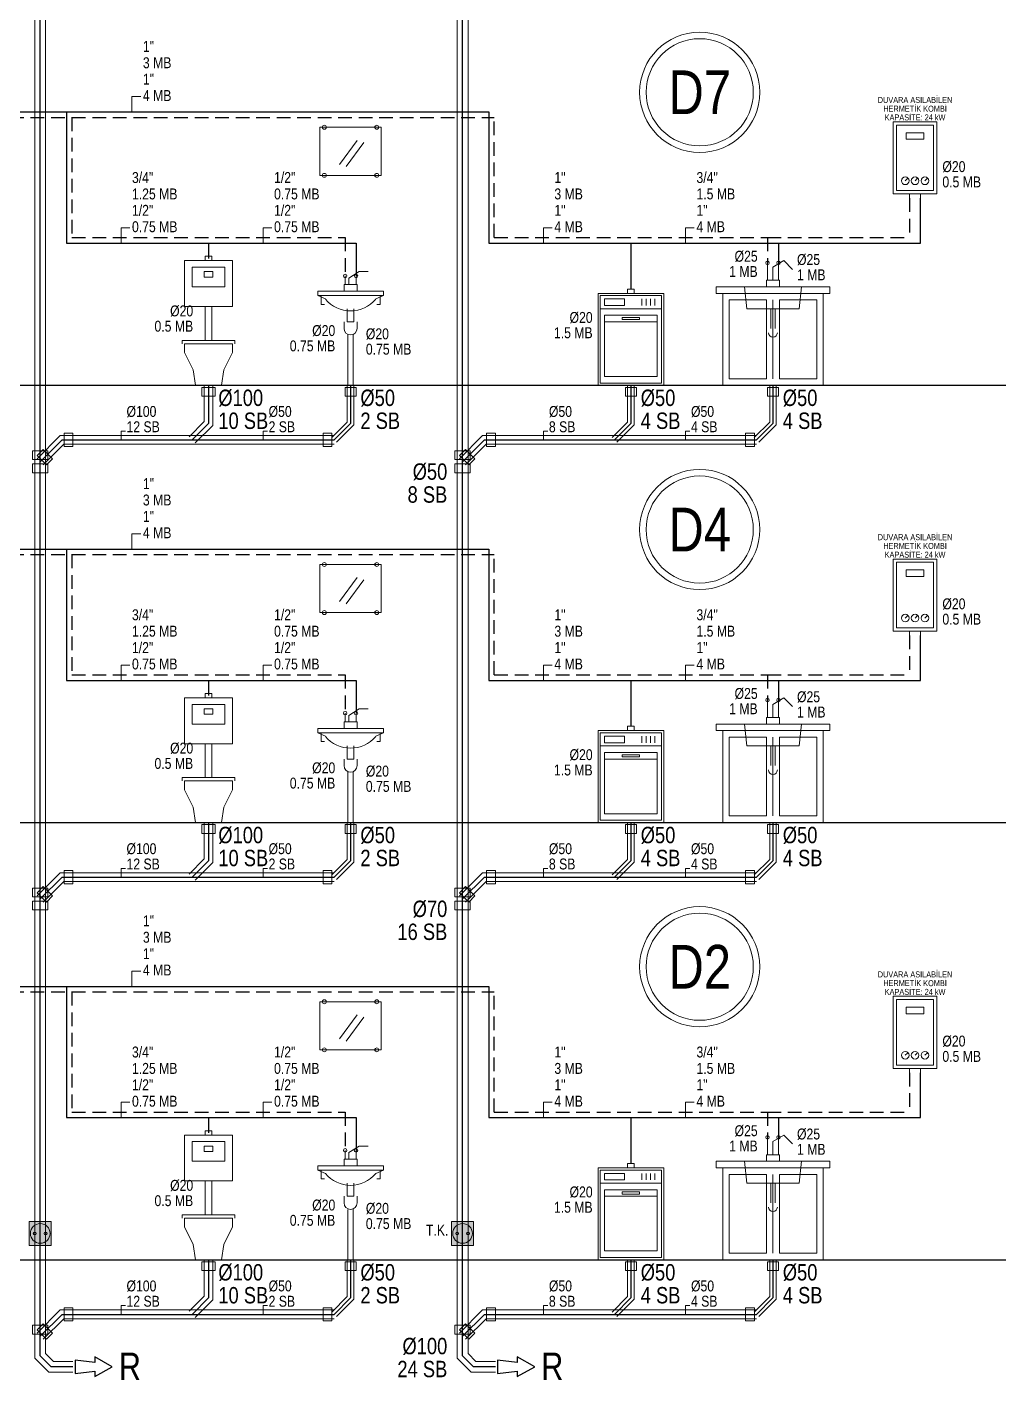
# Model space of a CAD drawing. Header units: centimetres. Extents: x 260714 to 268132, y -444050 to -441150.
# Drawn here: x 264260 to 265150, y -443359 to -442121 of the extents above; entities that cross this region are included whole.
import ezdxf
from ezdxf.enums import TextEntityAlignment as Align

# ---------------------------------------------------------------- set-up
doc = ezdxf.new("R2010")
doc.units = ezdxf.units.CM
doc.linetypes.add('ROTAS_BASMA', pattern=[18.75, 12.5, -6.25])
doc.linetypes.add('ROTAS_PISSU', pattern=[45, 25, -6, 0, -6, 2, -6])
for name, color, linetype, lineweight in [('ROTAS-SIHHI-CIHAZ-YAZI', 1, 'Continuous', 13), ('ROTAS-SIHHI-KOLON-NO', 6, 'Continuous', 18), ('ROTAS-SIHHI-PIS-SU', 6, 'ROTAS_PISSU', 30), ('ROTAS-SIHHI-PIS-SU-CAP', 211, 'Continuous', 18), ('ROTAS-SIHHI-PIS-SU-PVC-DETAY', 43, 'Continuous', 13), ('ROTAS-SIHHI-ROGAR', 5, 'Continuous', 25), ('ROTAS-SIHHI-ROGAR-YAZI', 9, 'Continuous', 9), ('ROTAS-SIHHI-SEMA-ARMATUR', 4, 'Continuous', 13), ('ROTAS-SIHHI-SEMA-BANT', 7, 'Continuous', 25), ('ROTAS-SIHHI-SEMBOL', 1, 'Continuous', 18), ('ROTAS-SIHHI-SICAK-SU', 1, 'ROTAS_BASMA', 30), ('ROTAS-SIHHI-SOGUK-SU', 5, 'Continuous', 30), ('ROTAS-SIHHI-TEMIZ-SU-CAP', 101, 'Continuous', 18)]:
    doc.layers.add(name, color=color, linetype=linetype, lineweight=lineweight)
doc.styles.add('ROTAS-YAZI', font='arial.ttf')

# ---------------------------------------------------------------- blocks, each defined once
blk = doc.blocks.new('ROTAS-SEMA-KOMBI')
at = {"color": 4}
for p, q in [((-9, 12), (-7, 14)), ((0, 12), (2, 14)), ((9, 12), (11, 14))]:
    blk.add_line(p, q, dxfattribs=at)
at = {"color": 1}
for p, q in [((-5, 0), (-5, -4)), ((5, 0), (5, -4))]:
    blk.add_line(p, q, dxfattribs=at)
at = {"color": 4}
for points in [[(-20, 0), (20, 0), (20, 66), (-20, 66)], [(-17, 3), (17, 3), (17, 63), (-17, 63)], [(-8, 50), (8, 50), (8, 56), (-8, 56)]]:
    blk.add_lwpolyline(points, close=True, dxfattribs=at)
for centre in [(-9, 12), (0, 12), (9, 12)]:
    blk.add_circle(centre, 3.5, dxfattribs=at)
blk = doc.blocks.new('ROTAS-SEMA-ET2-SAG')
at = {"style": 'ROTAS-YAZI', "width": 0.8}
for tag, p in [('CAP', (0, 14)), ('DEGER', (0, 0))]:
    blk.add_attdef(tag, p, '', height=10, dxfattribs=at)
blk = doc.blocks.new('ROTAS-SEMA-DAIRE-NO')
at = {"color": 6}
blk.add_circle((0, 0), 55, dxfattribs=at)
at = {"color": 8}
blk.add_circle((0, 0), 49, dxfattribs=at)
at = {"color": 6, "style": 'ROTAS-YAZI', "width": 0.8}
blk.add_attdef('NO', text='', height=40, dxfattribs=at).set_placement((0, 0), align=Align.MIDDLE_CENTER)
blk = doc.blocks.new('ROTAS-SEMA-ET-MB4')
for p, q in [((0, 0), (0, 14)), ((0, 14), (8, 14))]:
    blk.add_line(p, q)
at = {"style": 'ROTAS-YAZI', "width": 0.8}
for tag, p in [('C1', (10, 55)), ('M1', (10, 40)), ('C2', (10, 25)), ('M2', (10, 10))]:
    blk.add_attdef(tag, p, '', height=10, dxfattribs=at)
blk = doc.blocks.new('ROTAS-SEMA-KLOZET')
at = {"color": 2}
for p, q in [((-3, 41), (-3, 72)), ((3, 41), (3, 72)), ((-24, 41), (24, 41)), ((-24, 38), (-24, 41)), ((24, 38), (24, 41))]:
    blk.add_line(p, q, dxfattribs=at)
for points in [[(-22, 72), (22, 72), (22, 114), (-22, 114)], [(-15, 90), (15, 90), (15, 108), (-15, 108)], [(-4, 99), (4, 99), (4, 104), (-4, 104)], [(-12, 0), (12, 0), (14, 14), (22, 30), (22, 38), (-22, 38), (-22, 30), (-14, 14)]]:
    blk.add_lwpolyline(points, close=True, dxfattribs=at)
at = {"color": 4}
blk.add_lwpolyline([(-3, 114), (3, 114), (3, 118), (-3, 118)], close=True, dxfattribs=at)
blk = doc.blocks.new('ROTAS-SEMA-ET2-SOL')
at = {"style": 'ROTAS-YAZI', "width": 0.8}
for tag, p in [('CAP', (0, 14)), ('DEGER', (0, 0))]:
    blk.add_attdef(tag, text='', height=10, dxfattribs=at).set_placement(p, align=Align.BOTTOM_RIGHT)
blk = doc.blocks.new('ROTAS-SEMA-LAVABO')
at = {"color": 2}
for p, q in [((-10, 202), (6, 224)), ((-4, 200), (12, 222))]:
    blk.add_line(p, q, dxfattribs=at)
at = {"color": 4}
for p, q in [((-5, 92), (-5, 100)), ((5, 92), (5, 100)), ((-30, 82), (-23, 79)), ((30, 82), (23, 79)), ((-6, 52), (-6, 58)), ((6, 52), (6, 58)), ((-2.5, 46), (-2.5, 0)), ((2.5, 46), (2.5, 0))]:
    blk.add_line(p, q, dxfattribs=at)
at = {"color": 2}
blk.add_lwpolyline([(-28, 192), (28, 192), (28, 236), (-28, 236)], close=True, dxfattribs=at)
at = {"color": 4}
for points in [[(-1.5, 92), (-1.5, 98), (8, 104), (16, 104)], [(-6, 86), (-6, 92), (6, 92), (6, 86)], [(-27, 82), (-27, 74), (-24, 74)], [(27, 82), (27, 74), (24, 74)], [(-3, 70), (-3, 58), (3, 58), (3, 70)]]:
    blk.add_lwpolyline(points, dxfattribs=at)
blk.add_lwpolyline([(-30, 86), (30, 86), (30, 82), (-30, 82)], close=True, dxfattribs=at)
at = {"color": 2}
for centre in [(-24, 236), (24, 236), (-24, 192), (24, 192)]:
    blk.add_circle(centre, 1.8, dxfattribs=at)
at = {"color": 4}
for centre in [(-5, 100), (5, 100)]:
    blk.add_circle(centre, 1.6, dxfattribs=at)
for centre, radius, start, end in [((0, 98), 30, 220, 320), ((0, 52), 6, 180, 360)]:
    blk.add_arc(centre, radius, start, end, dxfattribs=at)
blk = doc.blocks.new('ROTAS-SEMA-ET-SB')
for p, q in [((0, 0), (0, 8)), ((0, 8), (4, 8))]:
    blk.add_line(p, q)
at = {"style": 'ROTAS-YAZI', "width": 0.8}
for tag, p in [('CAP', (5, 21)), ('SB', (5, 7))]:
    blk.add_attdef(tag, p, '', height=10, dxfattribs=at)
blk = doc.blocks.new('ROTAS-SEMA-BULASIK-MAKINESI')
at = {"color": 2}
for p, q in [((10, 73), (10, 79)), ((14, 73), (14, 79)), ((18, 73), (18, 79)), ((22, 73), (22, 79)), ((-24, 58), (24, 58))]:
    blk.add_line(p, q, dxfattribs=at)
at = {"color": 4}
blk.add_line((-28, 70), (28, 70), dxfattribs=at)
for points in [[(-3, 84), (3, 84), (3, 88), (-3, 88)], [(-30, 0), (30, 0), (30, 84), (-30, 84)], [(-28, 2), (28, 2), (28, 82), (-28, 82)], [(-24, 73), (-6, 73), (-6, 79), (-24, 79)]]:
    blk.add_lwpolyline(points, close=True, dxfattribs=at)
at = {"color": 2}
for points in [[(-24, 8), (24, 8), (24, 64), (-24, 64)], [(-8, 60), (8, 60), (8, 62), (-8, 62)]]:
    blk.add_lwpolyline(points, close=True, dxfattribs=at)
blk = doc.blocks.new('ROTAS-SEMA-EVIYE')
at = {"color": 4}
for p, q in [((-5, 96), (-5, 112)), ((5, 96), (5, 112)), ((-2, 70), (-2, 52)), ((2, 70), (2, 52))]:
    blk.add_line(p, q, dxfattribs=at)
at = {"color": 2}
blk.add_line((0, 6), (0, 78), dxfattribs=at)
at = {"color": 4}
for points in [[(0, 96), (0, 108), (10, 114), (18, 106)], [(-26, 90), (-24, 70), (24, 70), (26, 90)], [(-6, 90), (-6, 96), (6, 96), (6, 90)]]:
    blk.add_lwpolyline(points, dxfattribs=at)
blk.add_lwpolyline([(-52, 84), (52, 84), (52, 90), (-52, 90)], close=True, dxfattribs=at)
at = {"color": 2}
for points in [[(-46, 0), (46, 0), (46, 84), (-46, 84)], [(-40, 6), (-6, 6), (-6, 78), (-40, 78)], [(6, 6), (40, 6), (40, 78), (6, 78)]]:
    blk.add_lwpolyline(points, close=True, dxfattribs=at)
at = {"color": 4}
for centre in [(-5, 112), (5, 112)]:
    blk.add_circle(centre, 1.6, dxfattribs=at)
blk.add_arc((0, 48), 4, 180, 360, dxfattribs=at)
blk = doc.blocks.new('ROTAS-SEMA-ROGAR-OK')
at = {"color": 2}
blk.add_lwpolyline([(0, -6), (18, -4), (18, -9), (34, 0), (18, 9), (18, 4), (0, 6)], close=True, dxfattribs=at)
blk = doc.blocks.new('ROTAS-SEMA-TEMIZLEME-KAPAGI')
blk.add_hatch(color=8).paths.add_polyline_path([(-10, -11), (10, -11), (10, 11), (-10, 11)])
at = {"color": 1}
blk.add_lwpolyline([(-10, -11), (10, -11), (10, 11), (-10, 11)], close=True, dxfattribs=at)
for centre, radius in [((0, 0), 9), ((-5, 0), 1.3), ((5, 0), 1.3)]:
    blk.add_circle(centre, radius, dxfattribs=at)

msp = doc.modelspace()

# ---------------------------------------------------------------- linework, layer by layer
at = {"layer": 'ROTAS-SIHHI-PIS-SU', "linetype": 'Continuous'}
for p, q in [((264272.5, -442519), (264272.5, -442003.5)), ((264659, -442519), (264659, -442003.5)), ((264272.5, -442519), (264292.5, -442499)), ((264292.5, -442499), (264411.5, -442499)), ((264411.5, -442499), (264541.5, -442499)), ((264659, -442519), (264679, -442499)), ((264679, -442499), (264798, -442499)), ((264798, -442499), (264928, -442499)), ((264272.5, -442919), (264272.5, -442519)), ((264659, -442919), (264659, -442519)), ((264272.5, -442919), (264292.5, -442899)), ((264292.5, -442899), (264411.5, -442899)), ((264411.5, -442899), (264541.5, -442899)), ((264659, -442919), (264679, -442899)), ((264679, -442899), (264798, -442899)), ((264798, -442899), (264928, -442899)), ((264272.5, -443319), (264272.5, -442919)), ((264659, -443319), (264659, -442919)), ((264272.5, -443319), (264292.5, -443299)), ((264292.5, -443299), (264411.5, -443299)), ((264411.5, -443299), (264541.5, -443299)), ((264659, -443319), (264679, -443299)), ((264679, -443299), (264798, -443299)), ((264798, -443299), (264928, -443299))]:
    msp.add_line(p, q, dxfattribs=at)
for points in [[(264426.5, -442449), (264426.5, -442484), (264411.5, -442499)], [(264556.5, -442449), (264556.5, -442484), (264541.5, -442499)], [(264813, -442449), (264813, -442484), (264798, -442499)], [(264943, -442449), (264943, -442484), (264928, -442499)], [(264426.5, -442849), (264426.5, -442884), (264411.5, -442899)], [(264556.5, -442849), (264556.5, -442884), (264541.5, -442899)], [(264813, -442849), (264813, -442884), (264798, -442899)], [(264943, -442849), (264943, -442884), (264928, -442899)], [(264426.5, -443249), (264426.5, -443284), (264411.5, -443299)], [(264556.5, -443249), (264556.5, -443284), (264541.5, -443299)], [(264813, -443249), (264813, -443284), (264798, -443299)], [(264943, -443249), (264943, -443284), (264928, -443299)], [(264302.5, -443347), (264282.5, -443347), (264272.5, -443337), (264272.5, -443319)], [(264689, -443347), (264669, -443347), (264659, -443337), (264659, -443319)]]:
    msp.add_lwpolyline(points, dxfattribs=at)
at = {"layer": 'ROTAS-SIHHI-PIS-SU-PVC-DETAY'}
for p, q in [((264267.5, -442519), (264267.5, -442003.5)), ((264277.5, -442519), (264277.5, -442003.5)), ((264654, -442519), (264654, -442003.5)), ((264664, -442519), (264664, -442003.5)), ((264267.5, -442919), (264267.5, -442519)), ((264277.5, -442919), (264277.5, -442519)), ((264654, -442919), (264654, -442519)), ((264664, -442919), (264664, -442519)), ((264267.5, -443319), (264267.5, -442919)), ((264277.5, -443319), (264277.5, -442919)), ((264654, -443319), (264654, -442919)), ((264664, -443319), (264664, -442919))]:
    msp.add_line(p, q, dxfattribs=at)
for points in [[(264422.5, -442449), (264422.5, -442482.3), (264408.7, -442496.2)], [(264430.5, -442449), (264430.5, -442485.7), (264414.3, -442501.8)], [(264432.5, -442451), (264432.5, -442459), (264420.5, -442459), (264420.5, -442451), (264432.5, -442451)], [(264553.5, -442449), (264553.5, -442482.8), (264539.4, -442496.9)], [(264559.5, -442449), (264559.5, -442485.2), (264543.6, -442501.1)], [(264561.5, -442451), (264561.5, -442459), (264551.5, -442459), (264551.5, -442451), (264561.5, -442451)], [(264810, -442449), (264810, -442482.8), (264795.9, -442496.9)], [(264816, -442449), (264816, -442485.2), (264800.1, -442501.1)], [(264818, -442451), (264818, -442459), (264808, -442459), (264808, -442451), (264818, -442451)], [(264940, -442449), (264940, -442482.8), (264925.9, -442496.9)], [(264946, -442449), (264946, -442485.2), (264930.1, -442501.1)], [(264948, -442451), (264948, -442459), (264938, -442459), (264938, -442451), (264948, -442451)], [(264269.7, -442516.2), (264290.8, -442495), (264541.5, -442495)], [(264294.5, -442493), (264302.5, -442493), (264302.5, -442505), (264294.5, -442505), (264294.5, -442493)], [(264531.5, -442493), (264539.5, -442493), (264539.5, -442505), (264531.5, -442505), (264531.5, -442493)], [(264656.2, -442516.2), (264677.3, -442495), (264928, -442495)], [(264681, -442493), (264689, -442493), (264689, -442505), (264681, -442505), (264681, -442493)], [(264918, -442493), (264926, -442493), (264926, -442505), (264918, -442505), (264918, -442493)], [(264265.5, -442517), (264265.5, -442509), (264279.5, -442509), (264279.5, -442517), (264265.5, -442517)], [(264269.7, -442513.3), (264275.3, -442507.7), (264283.8, -442516.2), (264278.2, -442521.8), (264269.7, -442513.3)], [(264275.3, -442521.8), (264294.2, -442503), (264541.5, -442503)], [(264652, -442517), (264652, -442509), (264666, -442509), (264666, -442517), (264652, -442517)], [(264656.2, -442513.3), (264661.8, -442507.7), (264670.3, -442516.2), (264664.7, -442521.8), (264656.2, -442513.3)], [(264661.8, -442521.8), (264680.7, -442503), (264928, -442503)], [(264265.5, -442529), (264265.5, -442521), (264279.5, -442521), (264279.5, -442529), (264265.5, -442529)], [(264652, -442529), (264652, -442521), (264666, -442521), (264666, -442529), (264652, -442529)], [(264422.5, -442849), (264422.5, -442882.3), (264408.7, -442896.2)], [(264430.5, -442849), (264430.5, -442885.7), (264414.3, -442901.8)], [(264553.5, -442849), (264553.5, -442882.8), (264539.4, -442896.9)], [(264559.5, -442849), (264559.5, -442885.2), (264543.6, -442901.1)], [(264810, -442849), (264810, -442882.8), (264795.9, -442896.9)], [(264816, -442849), (264816, -442885.2), (264800.1, -442901.1)], [(264940, -442849), (264940, -442882.8), (264925.9, -442896.9)], [(264946, -442849), (264946, -442885.2), (264930.1, -442901.1)], [(264432.5, -442851), (264432.5, -442859), (264420.5, -442859), (264420.5, -442851), (264432.5, -442851)], [(264561.5, -442851), (264561.5, -442859), (264551.5, -442859), (264551.5, -442851), (264561.5, -442851)], [(264818, -442851), (264818, -442859), (264808, -442859), (264808, -442851), (264818, -442851)], [(264948, -442851), (264948, -442859), (264938, -442859), (264938, -442851), (264948, -442851)], [(264269.7, -442916.2), (264290.8, -442895), (264541.5, -442895)], [(264294.5, -442893), (264302.5, -442893), (264302.5, -442905), (264294.5, -442905), (264294.5, -442893)], [(264531.5, -442893), (264539.5, -442893), (264539.5, -442905), (264531.5, -442905), (264531.5, -442893)], [(264656.2, -442916.2), (264677.3, -442895), (264928, -442895)], [(264681, -442893), (264689, -442893), (264689, -442905), (264681, -442905), (264681, -442893)], [(264918, -442893), (264926, -442893), (264926, -442905), (264918, -442905), (264918, -442893)], [(264265.5, -442917), (264265.5, -442909), (264279.5, -442909), (264279.5, -442917), (264265.5, -442917)], [(264269.7, -442913.3), (264275.3, -442907.7), (264283.8, -442916.2), (264278.2, -442921.8), (264269.7, -442913.3)], [(264275.3, -442921.8), (264294.2, -442903), (264541.5, -442903)], [(264652, -442917), (264652, -442909), (264666, -442909), (264666, -442917), (264652, -442917)], [(264656.2, -442913.3), (264661.8, -442907.7), (264670.3, -442916.2), (264664.7, -442921.8), (264656.2, -442913.3)], [(264661.8, -442921.8), (264680.7, -442903), (264928, -442903)], [(264265.5, -442929), (264265.5, -442921), (264279.5, -442921), (264279.5, -442929), (264265.5, -442929)], [(264652, -442929), (264652, -442921), (264666, -442921), (264666, -442929), (264652, -442929)], [(264422.5, -443249), (264422.5, -443282.3), (264408.7, -443296.2)], [(264430.5, -443249), (264430.5, -443285.7), (264414.3, -443301.8)], [(264432.5, -443251), (264432.5, -443259), (264420.5, -443259), (264420.5, -443251), (264432.5, -443251)], [(264553.5, -443249), (264553.5, -443282.8), (264539.4, -443296.9)], [(264559.5, -443249), (264559.5, -443285.2), (264543.6, -443301.1)], [(264561.5, -443251), (264561.5, -443259), (264551.5, -443259), (264551.5, -443251), (264561.5, -443251)], [(264810, -443249), (264810, -443282.8), (264795.9, -443296.9)], [(264816, -443249), (264816, -443285.2), (264800.1, -443301.1)], [(264818, -443251), (264818, -443259), (264808, -443259), (264808, -443251), (264818, -443251)], [(264940, -443249), (264940, -443282.8), (264925.9, -443296.9)], [(264946, -443249), (264946, -443285.2), (264930.1, -443301.1)], [(264948, -443251), (264948, -443259), (264938, -443259), (264938, -443251), (264948, -443251)], [(264269.7, -443316.2), (264290.8, -443295), (264541.5, -443295)], [(264294.5, -443293), (264302.5, -443293), (264302.5, -443305), (264294.5, -443305), (264294.5, -443293)], [(264531.5, -443293), (264539.5, -443293), (264539.5, -443305), (264531.5, -443305), (264531.5, -443293)], [(264656.2, -443316.2), (264677.3, -443295), (264928, -443295)], [(264681, -443293), (264689, -443293), (264689, -443305), (264681, -443305), (264681, -443293)], [(264918, -443293), (264926, -443293), (264926, -443305), (264918, -443305), (264918, -443293)], [(264275.3, -443321.8), (264294.2, -443303), (264541.5, -443303)], [(264661.8, -443321.8), (264680.7, -443303), (264928, -443303)], [(264265.5, -443317), (264265.5, -443309), (264279.5, -443309), (264279.5, -443317), (264265.5, -443317)], [(264302.5, -443352), (264280.4, -443352), (264267.5, -443339.1), (264267.5, -443319)], [(264269.7, -443313.3), (264275.3, -443307.7), (264283.8, -443316.2), (264278.2, -443321.8), (264269.7, -443313.3)], [(264302.5, -443342), (264284.6, -443342), (264277.5, -443334.9), (264277.5, -443319)], [(264652, -443317), (264652, -443309), (264666, -443309), (264666, -443317), (264652, -443317)], [(264689, -443352), (264666.9, -443352), (264654, -443339.1), (264654, -443319)], [(264656.2, -443313.3), (264661.8, -443307.7), (264670.3, -443316.2), (264664.7, -443321.8), (264656.2, -443313.3)], [(264689, -443342), (264671.1, -443342), (264664, -443334.9), (264664, -443319)]]:
    msp.add_lwpolyline(points, dxfattribs=at)
at = {"layer": 'ROTAS-SIHHI-SEMA-BANT'}
for p, q in [((260770, -442449), (268070, -442449)), ((260770, -442849), (268070, -442849)), ((260770, -443249), (268070, -443249))]:
    msp.add_line(p, q, dxfattribs=at)
at = {"layer": 'ROTAS-SIHHI-SICAK-SU'}
for p, q in [((263551.2, -442204), (264301.5, -442204)), ((264301.5, -442204), (264688, -442204)), ((264301.5, -442204), (264301.5, -442314)), ((264688, -442314), (264688, -442204)), ((265068, -442278), (265068, -442314)), ((264301.5, -442314), (264551.5, -442314)), ((264551.5, -442314), (264551.5, -442349)), ((264688, -442314), (264938, -442314)), ((264938, -442314), (264938, -442337)), ((264938, -442314), (265068, -442314)), ((263551.2, -442604), (264301.5, -442604)), ((264301.5, -442604), (264688, -442604)), ((264301.5, -442604), (264301.5, -442714)), ((264688, -442714), (264688, -442604)), ((265068, -442678), (265068, -442714)), ((264301.5, -442714), (264551.5, -442714)), ((264551.5, -442714), (264551.5, -442749)), ((264688, -442714), (264938, -442714)), ((264938, -442714), (264938, -442737)), ((264938, -442714), (265068, -442714)), ((263551.2, -443004), (264301.5, -443004)), ((264301.5, -443004), (264688, -443004)), ((264301.5, -443004), (264301.5, -443114)), ((264688, -443114), (264688, -443004)), ((265068, -443078), (265068, -443114)), ((264301.5, -443114), (264551.5, -443114)), ((264551.5, -443114), (264551.5, -443149)), ((264688, -443114), (264938, -443114)), ((264938, -443114), (264938, -443137)), ((264938, -443114), (265068, -443114))]:
    msp.add_line(p, q, dxfattribs=at)
at = {"layer": 'ROTAS-SIHHI-SOGUK-SU'}
for p, q in [((263546.2, -442199), (264296.5, -442199)), ((264296.5, -442199), (264683, -442199)), ((264296.5, -442199), (264296.5, -442319)), ((264683, -442199), (264683, -442319)), ((265078, -442319), (265078, -442278)), ((264296.5, -442319), (264426.5, -442319)), ((264426.5, -442319), (264426.5, -442333)), ((264426.5, -442319), (264561.5, -442319)), ((264561.5, -442319), (264561.5, -442349)), ((264683, -442319), (264813, -442319)), ((264813, -442319), (264813, -442361)), ((264813, -442319), (264948, -442319)), ((264948, -442319), (264948, -442337)), ((264948, -442319), (265078, -442319)), ((263546.2, -442599), (264296.5, -442599)), ((264296.5, -442599), (264683, -442599)), ((264296.5, -442599), (264296.5, -442719)), ((264683, -442599), (264683, -442719)), ((265078, -442719), (265078, -442678)), ((264296.5, -442719), (264426.5, -442719)), ((264426.5, -442719), (264426.5, -442733)), ((264426.5, -442719), (264561.5, -442719)), ((264561.5, -442719), (264561.5, -442749)), ((264683, -442719), (264813, -442719)), ((264813, -442719), (264813, -442761)), ((264813, -442719), (264948, -442719)), ((264948, -442719), (264948, -442737)), ((264948, -442719), (265078, -442719)), ((263546.2, -442999), (264296.5, -442999)), ((264296.5, -442999), (264683, -442999)), ((264296.5, -442999), (264296.5, -443119)), ((264683, -442999), (264683, -443119)), ((265078, -443119), (265078, -443078)), ((264296.5, -443119), (264426.5, -443119)), ((264426.5, -443119), (264426.5, -443133)), ((264426.5, -443119), (264561.5, -443119)), ((264561.5, -443119), (264561.5, -443149)), ((264683, -443119), (264813, -443119)), ((264813, -443119), (264813, -443161)), ((264813, -443119), (264948, -443119)), ((264948, -443119), (264948, -443137)), ((264948, -443119), (265078, -443119))]:
    msp.add_line(p, q, dxfattribs=at)

# ---------------------------------------------------------------- block references
at = {"layer": 'ROTAS-SIHHI-KOLON-NO'}
for p, values in [((264876, -442181), {'NO': 'D7'}), ((264876, -442581), {'NO': 'D4'}), ((264876, -442981), {'NO': 'D2'})]:
    msp.add_blockref('ROTAS-SEMA-DAIRE-NO', p, dxfattribs=at).add_auto_attribs(values)
at = {"layer": 'ROTAS-SIHHI-PIS-SU-CAP', "xscale": 1.5, "yscale": 1.5}
for name, p, values in [('ROTAS-SEMA-ET2-SAG', (264435.5, -442489), {'CAP': 'Ø100', 'DEGER': '10 SB'}), ('ROTAS-SEMA-ET2-SAG', (264565.5, -442489), {'CAP': 'Ø50', 'DEGER': '2 SB'}), ('ROTAS-SEMA-ET2-SAG', (264822, -442489), {'CAP': 'Ø50', 'DEGER': '4 SB'}), ('ROTAS-SEMA-ET2-SAG', (264952, -442489), {'CAP': 'Ø50', 'DEGER': '4 SB'}), ('ROTAS-SEMA-ET2-SOL', (264645, -442561), {'CAP': 'Ø50', 'DEGER': '8 SB'}), ('ROTAS-SEMA-ET2-SAG', (264435.5, -442889), {'CAP': 'Ø100', 'DEGER': '10 SB'}), ('ROTAS-SEMA-ET2-SAG', (264565.5, -442889), {'CAP': 'Ø50', 'DEGER': '2 SB'}), ('ROTAS-SEMA-ET2-SAG', (264822, -442889), {'CAP': 'Ø50', 'DEGER': '4 SB'}), ('ROTAS-SEMA-ET2-SAG', (264952, -442889), {'CAP': 'Ø50', 'DEGER': '4 SB'}), ('ROTAS-SEMA-ET2-SOL', (264645, -442961), {'CAP': 'Ø70', 'DEGER': '16 SB'}), ('ROTAS-SEMA-ET2-SAG', (264435.5, -443289), {'CAP': 'Ø100', 'DEGER': '10 SB'}), ('ROTAS-SEMA-ET2-SAG', (264565.5, -443289), {'CAP': 'Ø50', 'DEGER': '2 SB'}), ('ROTAS-SEMA-ET2-SAG', (264822, -443289), {'CAP': 'Ø50', 'DEGER': '4 SB'}), ('ROTAS-SEMA-ET2-SAG', (264952, -443289), {'CAP': 'Ø50', 'DEGER': '4 SB'}), ('ROTAS-SEMA-ET2-SOL', (264645, -443361), {'CAP': 'Ø100', 'DEGER': '24 SB'})]:
    msp.add_blockref(name, p, dxfattribs=at).add_auto_attribs(values)
at = {"layer": 'ROTAS-SIHHI-PIS-SU-CAP'}
for p, values in [((264346.5, -442499), {'CAP': 'Ø100', 'SB': '12 SB'}), ((264476.5, -442499), {'CAP': 'Ø50', 'SB': '2 SB'}), ((264733, -442499), {'CAP': 'Ø50', 'SB': '8 SB'}), ((264863, -442499), {'CAP': 'Ø50', 'SB': '4 SB'}), ((264346.5, -442899), {'CAP': 'Ø100', 'SB': '12 SB'}), ((264476.5, -442899), {'CAP': 'Ø50', 'SB': '2 SB'}), ((264733, -442899), {'CAP': 'Ø50', 'SB': '8 SB'}), ((264863, -442899), {'CAP': 'Ø50', 'SB': '4 SB'}), ((264346.5, -443299), {'CAP': 'Ø100', 'SB': '12 SB'}), ((264476.5, -443299), {'CAP': 'Ø50', 'SB': '2 SB'}), ((264733, -443299), {'CAP': 'Ø50', 'SB': '8 SB'}), ((264863, -443299), {'CAP': 'Ø50', 'SB': '4 SB'})]:
    msp.add_blockref('ROTAS-SEMA-ET-SB', p, dxfattribs=at).add_auto_attribs(values)
at = {"layer": 'ROTAS-SIHHI-ROGAR'}
for p in [(264304.5, -443347), (264691, -443347)]:
    msp.add_blockref('ROTAS-SEMA-ROGAR-OK', p, dxfattribs=at)
at = {"layer": 'ROTAS-SIHHI-SEMA-ARMATUR'}
for name, p in [('ROTAS-SEMA-LAVABO', (264556.5, -442449)), ('ROTAS-SEMA-KOMBI', (265073, -442274)), ('ROTAS-SEMA-KLOZET', (264426.5, -442449)), ('ROTAS-SEMA-EVIYE', (264943, -442449)), ('ROTAS-SEMA-BULASIK-MAKINESI', (264813, -442449)), ('ROTAS-SEMA-LAVABO', (264556.5, -442849)), ('ROTAS-SEMA-KOMBI', (265073, -442674)), ('ROTAS-SEMA-KLOZET', (264426.5, -442849)), ('ROTAS-SEMA-EVIYE', (264943, -442849)), ('ROTAS-SEMA-BULASIK-MAKINESI', (264813, -442849)), ('ROTAS-SEMA-KOMBI', (265073, -443074)), ('ROTAS-SEMA-LAVABO', (264556.5, -443249)), ('ROTAS-SEMA-KLOZET', (264426.5, -443249)), ('ROTAS-SEMA-EVIYE', (264943, -443249)), ('ROTAS-SEMA-BULASIK-MAKINESI', (264813, -443249))]:
    msp.add_blockref(name, p, dxfattribs=at)
at = {"layer": 'ROTAS-SIHHI-SEMBOL'}
for p in [(264272.5, -443225), (264659, -443225)]:
    msp.add_blockref('ROTAS-SEMA-TEMIZLEME-KAPAGI', p, dxfattribs=at)
at = {"layer": 'ROTAS-SIHHI-TEMIZ-SU-CAP'}
for name, p, values in [('ROTAS-SEMA-ET-MB4', (264356.5, -442199), {'C1': '1"', 'M1': '3 MB', 'C2': '1"', 'M2': '4 MB'}), ('ROTAS-SEMA-ET-MB4', (264346.5, -442319), {'C1': '3/4"', 'M1': '1.25 MB', 'C2': '1/2"', 'M2': '0.75 MB'}), ('ROTAS-SEMA-ET-MB4', (264476.5, -442319), {'C1': '1/2"', 'M1': '0.75 MB', 'C2': '1/2"', 'M2': '0.75 MB'}), ('ROTAS-SEMA-ET-MB4', (264733, -442319), {'C1': '1"', 'M1': '3 MB', 'C2': '1"', 'M2': '4 MB'}), ('ROTAS-SEMA-ET-MB4', (264863, -442319), {'C1': '3/4"', 'M1': '1.5 MB', 'C2': '1"', 'M2': '4 MB'}), ('ROTAS-SEMA-ET2-SAG', (265098, -442268), {'CAP': 'Ø20', 'DEGER': '0.5 MB'}), ('ROTAS-SEMA-ET2-SOL', (264929, -442353), {'CAP': 'Ø25', 'DEGER': '1 MB'}), ('ROTAS-SEMA-ET2-SAG', (264965, -442353), {'CAP': 'Ø25', 'DEGER': '1 MB'}), ('ROTAS-SEMA-ET2-SOL', (264412.5, -442403), {'CAP': 'Ø20', 'DEGER': '0.5 MB'}), ('ROTAS-SEMA-ET2-SOL', (264778, -442409), {'CAP': 'Ø20', 'DEGER': '1.5 MB'}), ('ROTAS-SEMA-ET2-SOL', (264542.5, -442421), {'CAP': 'Ø20', 'DEGER': '0.75 MB'}), ('ROTAS-SEMA-ET2-SAG', (264570.5, -442421), {'CAP': 'Ø20', 'DEGER': '0.75 MB'}), ('ROTAS-SEMA-ET-MB4', (264356.5, -442599), {'C1': '1"', 'M1': '3 MB', 'C2': '1"', 'M2': '4 MB'}), ('ROTAS-SEMA-ET2-SAG', (265098, -442668), {'CAP': 'Ø20', 'DEGER': '0.5 MB'}), ('ROTAS-SEMA-ET-MB4', (264346.5, -442719), {'C1': '3/4"', 'M1': '1.25 MB', 'C2': '1/2"', 'M2': '0.75 MB'}), ('ROTAS-SEMA-ET-MB4', (264476.5, -442719), {'C1': '1/2"', 'M1': '0.75 MB', 'C2': '1/2"', 'M2': '0.75 MB'}), ('ROTAS-SEMA-ET-MB4', (264733, -442719), {'C1': '1"', 'M1': '3 MB', 'C2': '1"', 'M2': '4 MB'}), ('ROTAS-SEMA-ET-MB4', (264863, -442719), {'C1': '3/4"', 'M1': '1.5 MB', 'C2': '1"', 'M2': '4 MB'}), ('ROTAS-SEMA-ET2-SOL', (264929, -442753), {'CAP': 'Ø25', 'DEGER': '1 MB'}), ('ROTAS-SEMA-ET2-SAG', (264965, -442753), {'CAP': 'Ø25', 'DEGER': '1 MB'}), ('ROTAS-SEMA-ET2-SOL', (264412.5, -442803), {'CAP': 'Ø20', 'DEGER': '0.5 MB'}), ('ROTAS-SEMA-ET2-SOL', (264778, -442809), {'CAP': 'Ø20', 'DEGER': '1.5 MB'}), ('ROTAS-SEMA-ET2-SOL', (264542.5, -442821), {'CAP': 'Ø20', 'DEGER': '0.75 MB'}), ('ROTAS-SEMA-ET2-SAG', (264570.5, -442821), {'CAP': 'Ø20', 'DEGER': '0.75 MB'}), ('ROTAS-SEMA-ET-MB4', (264356.5, -442999), {'C1': '1"', 'M1': '3 MB', 'C2': '1"', 'M2': '4 MB'}), ('ROTAS-SEMA-ET2-SAG', (265098, -443068), {'CAP': 'Ø20', 'DEGER': '0.5 MB'}), ('ROTAS-SEMA-ET-MB4', (264346.5, -443119), {'C1': '3/4"', 'M1': '1.25 MB', 'C2': '1/2"', 'M2': '0.75 MB'}), ('ROTAS-SEMA-ET-MB4', (264476.5, -443119), {'C1': '1/2"', 'M1': '0.75 MB', 'C2': '1/2"', 'M2': '0.75 MB'}), ('ROTAS-SEMA-ET-MB4', (264733, -443119), {'C1': '1"', 'M1': '3 MB', 'C2': '1"', 'M2': '4 MB'}), ('ROTAS-SEMA-ET-MB4', (264863, -443119), {'C1': '3/4"', 'M1': '1.5 MB', 'C2': '1"', 'M2': '4 MB'}), ('ROTAS-SEMA-ET2-SOL', (264929, -443153), {'CAP': 'Ø25', 'DEGER': '1 MB'}), ('ROTAS-SEMA-ET2-SAG', (264965, -443153), {'CAP': 'Ø25', 'DEGER': '1 MB'}), ('ROTAS-SEMA-ET2-SOL', (264412.5, -443203), {'CAP': 'Ø20', 'DEGER': '0.5 MB'}), ('ROTAS-SEMA-ET2-SOL', (264778, -443209), {'CAP': 'Ø20', 'DEGER': '1.5 MB'}), ('ROTAS-SEMA-ET2-SOL', (264542.5, -443221), {'CAP': 'Ø20', 'DEGER': '0.75 MB'}), ('ROTAS-SEMA-ET2-SAG', (264570.5, -443221), {'CAP': 'Ø20', 'DEGER': '0.75 MB'})]:
    msp.add_blockref(name, p, dxfattribs=at).add_auto_attribs(values)

# ---------------------------------------------------------------- texts
at = {"layer": 'ROTAS-SIHHI-CIHAZ-YAZI', "color": 1, "style": 'ROTAS-YAZI', "width": 0.8}
for s, p in [('DUVARA ASILABİLEN', (265073, -442188)), ('HERMETİK KOMBİ', (265073, -442196)), ('KAPASİTE: 24 kW', (265073, -442204)), ('DUVARA ASILABİLEN', (265073, -442588)), ('HERMETİK KOMBİ', (265073, -442596)), ('KAPASİTE: 24 kW', (265073, -442604)), ('DUVARA ASILABİLEN', (265073, -442988)), ('HERMETİK KOMBİ', (265073, -442996)), ('KAPASİTE: 24 kW', (265073, -443004))]:
    msp.add_text(s, height=5.5, dxfattribs=at).set_placement(p, align=Align.MIDDLE_CENTER)
msp.add_text('T.K.', height=10, dxfattribs=at).set_placement((264646, -443230), align=Align.BOTTOM_RIGHT)
at = {"layer": 'ROTAS-SIHHI-ROGAR-YAZI', "color": 5, "style": 'ROTAS-YAZI', "width": 0.8}
for p in [(264344.5, -443359), (264731, -443359)]:
    msp.add_text('R', height=25, dxfattribs=at).set_placement(p)

doc.saveas('drawing.dxf')
